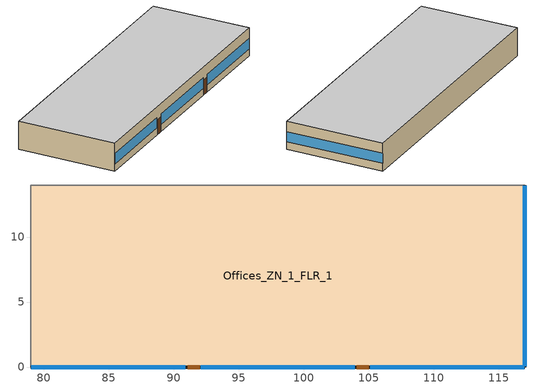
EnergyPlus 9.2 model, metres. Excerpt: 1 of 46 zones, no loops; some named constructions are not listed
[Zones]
Offices_ZN_1_FLR_1
 floor ground (Offices_ZN_1_FLR_1_Floor_Ffactor-en-std-replaceme-res-replaceme): 79,14 117,14 117,0 79,0 z0
 wall outside (ext-wall-en-std-replaceme-res-replaceme): 79,0 117,0 117,14 z0:4
 wall to Gym_ZN_1_FLR_1 (int-wall-en-std-replaceme-res-replaceme): 117,14 79,14 z0:4
 wall to Lobby_ZN_1_FLR_1 (int-wall-en-std-replaceme-res-replaceme): 79,14 79,0 z0:4
 window (ext-window-en-std-replaceme): 117,0.05 117,13.95 z1.1:2.51; 79.05,0 90.87,0 / 92.09,0 103.91,0 / 105.13,0 116.95,0 z1:2.5
 door (ext-door-en-std-replaceme): 91.08,0 91.99,0 / 104.08,0 104.99,0 z0:2.13
 ceiling to Offices_ZN_1_FLR_2 (int-ceiling-en-std-replaceme-res-replaceme): 79,0 117,0 117,14 79,14 z4
[Schedule:Compact]
Offices Binary Occupancy: Through: 6/30, For: Weekdays, Until: 01:00, 0, Until: 02:00, 0, Until: 03:00, 0, Until: 04:00, 0, Until: 05:00, 0, Until: 06:00, 0, Until: 07:00, 0, Until: 08:00, 0, Until: 09:00, 1, Until: 10:00, 1, Until: 11:00, 1, Until: 12:00, 1, Until: 13:00, 1, Until: 14:00, 1, Until: 15:00, 1, Until: 16:00, 1, Until: 17:00, 1, Until: 18:00, 1, Until: 19:00, 1, Until: 21:00, 1, Until: 21:00, 1, Until: 22:00, 0, Until: 23:00, 0, Until: 24:00, 0, For: SummerDesignDay, Until: 08:00, 1e-09, Until: 17:00, 0.95, Until: 21:00, 0.15, Until: 24:00, 1e-09, For: WeekEnds Holidays AllOtherDays, Until: 24:00, 0, Through: 9/1, For: Weekdays, Until: 01:00, 0, Until: 02:00, 0, Until: 03:00, 0, Until: 04:00, 0, Until: 05:00, 0, Until: 06:00, 0, Until: 07:00, 0, Until: 08:00, 0, Until: 09:00, 1, Until: 10:00, 1, Until: 11:00, 1, Until: 12:00, 1, Until: 13:00, 1, Until: 14:00, 1, Until: 15:00, 1, Until: 16:00, 1, Until: 17:00, 1, Until: 18:00, 1, Until: 19:00, 1, Until: 20:00, 1, Until: 21:00, 1, Until: 22:00, 0, Until: 23:00, 0, Until: 24:00, 0, For: SummerDesignDay, Until: 08:00, 1e-09, Until: 17:00, 0.5, Until: 21:00, 0.15, Until: 24:00, 1e-09, For: WeekEnds Holidays AllOtherDays, Until: 24:00, 0, Through: 12/31, For: Weekdays, Until: 01:00, 0, Until: 02:00, 0, Until: 03:00, 0, Until: 04:00, 0, Until: 05:00, 0, Until: 06:00, 0, Until: 07:00, 0, Until: 08:00, 0, Until: 09:00, 1, Until: 10:00, 1, Until: 11:00, 1, Until: 12:00, 1, Until: 13:00, 1, Until: 14:00, 1, Until: 15:00, 1, Until: 16:00, 1, Until: 17:00, 1, Until: 18:00, 1, Until: 19:00, 1, Until: 20:00, 1, Until: 21:00, 1, Until: 22:00, 0, Until: 23:00, 0, Until: 24:00, 0, For: SummerDesignDay, Until: 08:00, 1e-09, Until: 17:00, 0.95, Until: 21:00, 0.15, Until: 24:00, 1e-09, For: WeekEnds WinterDesignDay Holidays AllOtherDays, Until: 24:00, 0
HTGSETP_SCH_YES_OPTIMUM: Through: 12/31, For: SummerDesignDay, Until: 24:00, 15.6, For: WinterDesignDay, Until: 24:00, 21, For: Weekdays, Until: 06:00, 15.6, Until: 07:00, 17.8, Until: 08:00, 20, Until: 21:00, 21, Until: 24:00, 15.6, For: WeekEnds Holidays AllOtherDays, Until: 24:00, 15.6
HTGSETP_SCH_Yes_Optimum_w_SB: Through: 12/31, For: Weekdays, Until: 01:00, 15.6, Until: 02:00, 15.6, Until: 03:00, 15.6, Until: 04:00, 15.6, Until: 05:00, 15.6, Until: 06:00, 15.6, Until: 07:00, 17.8, Until: 08:00, 20, Until: 09:00, 21, Until: 10:00, 21, Until: 11:00, 21, Until: 12:00, 21, Until: 13:00, 20.4444, Until: 14:00, 21, Until: 15:00, 20.4444, Until: 16:00, 21, Until: 17:00, 21, Until: 18:00, 21, Until: 19:00, 21, Until: 20:00, 21, Until: 21:00, 21, Until: 22:00, 15.6, Until: 23:00, 15.6, Until: 24:00, 15.6, For: SummerDesignDay, Until: 24:00, 15.6, For: WinterDesignDay, Until: 24:00, 21, For: WeekEnds Holidays AllOtherDays, Until: 24:00, 15.6
HTGSETP_SCH_Setback: Through: 12/31, For: SummerDesignDay, Until: 24:00, 15.6, For: WinterDesignDay, Until: 24:00, 21, For: Weekdays, Until: 09:00, 15.6, Until: 21:00, 15.6, Until: 24:00, 15.6, For: WeekEnds Holidays AllOtherDays, Until: 24:00, 15.6
CLGSETP_SCH_YES_OPTIMUM: Through: 12/31, For: SummerDesignDay, Until: 24:00, 24, For: WinterDesignDay, Until: 24:00, 29.44, For: Weekdays, Until: 06:00, 29.44, Until: 07:00, 27.8, Until: 08:00, 25.6, Until: 21:00, 24, Until: 24:00, 29.44, For: WeekEnds Holidays AllOtherDays, Until: 24:00, 29.44
CLGSETP_SCH_Yes_Optimum_w_SB: Through: 12/31, For: Weekdays, Until: 01:00, 29.44, Until: 02:00, 29.44, Until: 03:00, 29.44, Until: 04:00, 29.44, Until: 05:00, 29.44, Until: 06:00, 29.44, Until: 07:00, 27.8, Until: 08:00, 25.6, Until: 09:00, 24, Until: 10:00, 24, Until: 11:00, 24, Until: 12:00, 24, Until: 13:00, 24.5556, Until: 14:00, 24, Until: 15:00, 24.5556, Until: 16:00, 24, Until: 17:00, 24, Until: 18:00, 24, Until: 19:00, 24, Until: 20:00, 24, Until: 21:00, 24, Until: 22:00, 29.44, Until: 23:00, 29.44, Until: 24:00, 29.44, For: SummerDesignDay, Until: 24:00, 24, For: WinterDesignDay, Until: 24:00, 29.44, For: WeekEnds Holidays AllOtherDays, Until: 24:00, 29.44
CLGSETP_SCH_Setup: Through: 12/31, For: SummerDesignDay, Until: 24:00, 24, For: WinterDesignDay, Until: 24:00, 29.44, For: Weekdays, Until: 24:00, 29.44, For: WeekEnds Holidays AllOtherDays, Until: 09:00, 29.44, Until: 19:00, 29.44, Until: 24:00, 29.44
